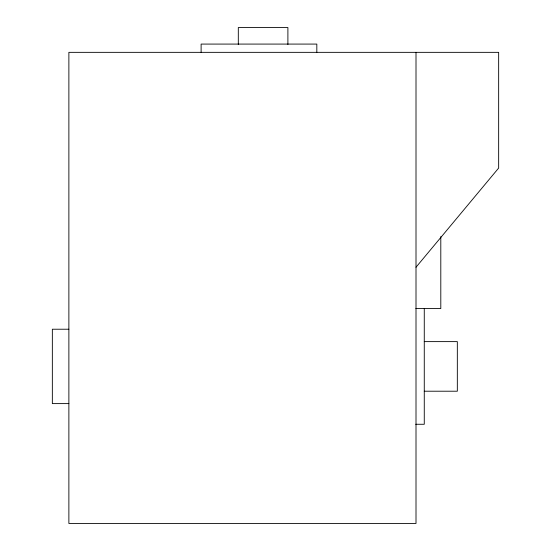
<?xml version="1.0" encoding="UTF-8"?>
<svg xmlns="http://www.w3.org/2000/svg" width="551" height="551" viewBox="0 0 551 551"><rect width="100%" height="100%" fill="white"/><g stroke="black" fill="none" stroke-linecap="round" stroke-linejoin="round"><path stroke-width="0.83" d="M416.005 267.235L498.655 168.055L498.655 52.345L68.875 52.345L68.875 523.45L416.005 523.45L416.005 52.345M415.853 308.56L440.8 308.56L440.8 236.613M68.875 329.222L52.345 329.222L52.345 403.607L68.875 403.607M424.27 341.62L457.33 341.62L457.33 391.21L424.27 391.21M415.723 424.27L424.27 424.27L424.27 308.56M316.825 52.345L316.825 44.08L201.115 44.08L201.115 52.345M287.897 44.507L287.897 27.55L238.308 27.55L238.308 44.507"/></g></svg>
